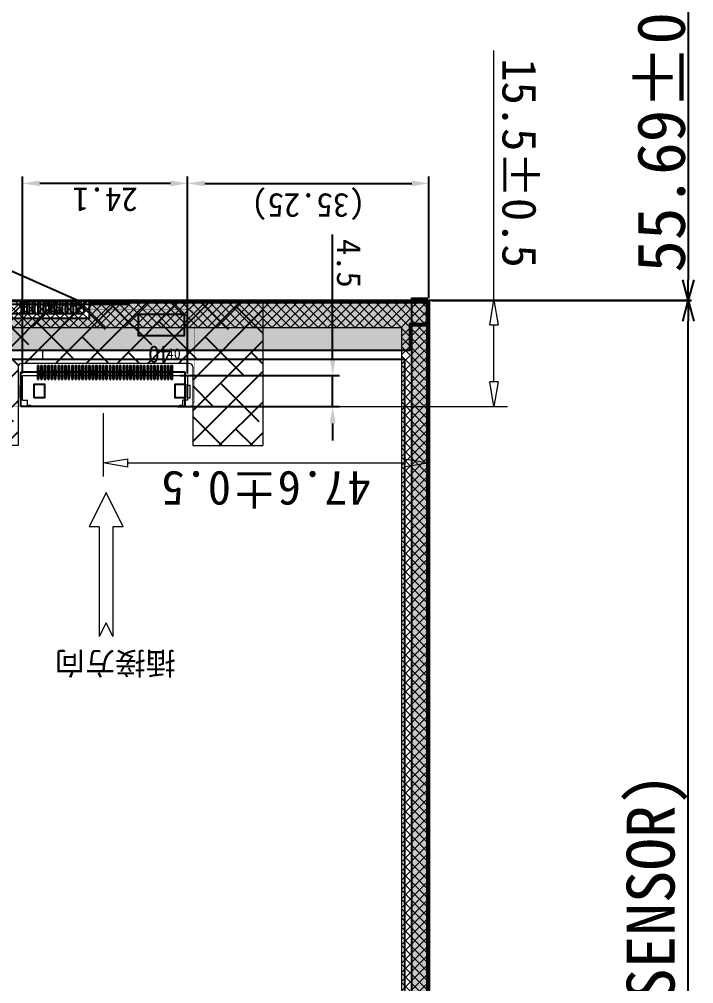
# Model space of a CAD drawing. Header units: millimetres. Extents: x 8997 to 11970, y 808 to 1592.
# Drawn here: x 11685.4 to 11783.9, y 1191.9 to 1332.9 of the extents above; entities that cross this region are included whole.
import ezdxf

# ---------------------------------------------------------------- set-up
doc = ezdxf.new("R2010")
doc.units = ezdxf.units.MM
for name, color, linetype in [('Bezel l', 22, 'Continuous'), ('D', 4, 'Continuous'), ('FPC', 40, 'Continuous'), ('GKO', 12, 'Continuous'), ('HOU', 7, 'Continuous'), ('lcm', 6, 'Continuous'), ('lens', 6, 'Continuous'), ('背胶', 2, 'Continuous')]:
    doc.layers.add(name, color=color, linetype=linetype)
for name, color, linetype, lineweight in [('Ref', 5, 'Continuous', 15), ('Tape', 5, 'Continuous', 15), ('标注', 3, 'Continuous', 13), ('標注', 3, 'Continuous', 5)]:
    doc.layers.add(name, color=color, linetype=linetype, lineweight=lineweight)
doc.styles.get("Standard").update_dxf_attribs({"font": 'simhei.ttf'})
doc.styles.add('宋体', font='')
doc.styles.get('宋体').set_extended_font_data('SimSun')
doc.dimstyles.new('ISO-25$0', dxfattribs={"dimtxt": 3.5, "dimasz": 2.5, "dimexe": 1, "dimexo": 0.3, "dimgap": 0.6, "dimtad": 1, "dimdsep": 46, "dimtxsty": 'Standard', "dimcen": 2.5, "dimadec": 0, "dimazin": 0, "dimtfac": 1, "dimtmove": 0, "dimatfit": 3, "dimfxl": 0, "dimarcsym": 0})
doc.dimstyles.new('STANDARD$0', dxfattribs={"dimtxt": 5.5, "dimasz": 3, "dimexe": 0.5, "dimexo": 0.5, "dimgap": 0.25, "dimtad": 1, "dimzin": 1, "dimdsep": 46, "dimlunit": 6, "dimtxsty": 'Standard', "dimblk": 'OPEN30', "dimcen": 0.5, "dimadec": 0, "dimazin": 0, "dimtm": 0.3, "dimtfac": 1, "dimtmove": 0, "dimatfit": 3, "dimfxl": 0, "dimtolj": 1, "dimtzin": 0, "dimarcsym": 0})
doc.dimstyles.new('標準2', dxfattribs={"dimscale": 2, "dimtxt": 2.5, "dimasz": 1.8, "dimexe": 1, "dimexo": 0.5, "dimgap": 0.5, "dimtad": 1, "dimzin": 9, "dimdsep": 46, "dimtxsty": '宋体', "dimblk": 'CLOSEDBLANK', "dimcen": 1.8, "dimclrd": 256, "dimclre": 256, "dimclrt": 3, "dimazin": 2, "dimtfac": 1, "dimtmove": 0, "dimatfit": 3, "dimldrblk": 'CLOSEDBLANK', "dimfxl": 0, "dimlwd": 5, "dimlwe": 5, "dimarcsym": 0})

# ---------------------------------------------------------------- blocks, each defined once
blk = doc.blocks.new('_Open30')
at = {"color": 0, "linetype": 'ByBlock', "lineweight": -2}
for p, q in [((-1, 0.268), (0, 0)), ((0, 0), (-1, -0.268)), ((0, 0), (-1, 0))]:
    blk.add_line(p, q, dxfattribs=at)
blk = doc.blocks.new('*D61')
at = {"layer": 'D', "color": 0, "lineweight": -2}
for p, q in [((11745.69, 1291.73), (11783.56, 1291.73)), ((11783.06, 1066.23), (11783.06, 1288.73)), ((11745.69, 1063.23), (11783.56, 1063.23))]:
    blk.add_line(p, q, dxfattribs=at)
at = {"layer": 'Defpoints', "color": 0, "lineweight": -2, "ltscale": 8.780934}
for p in [(11745.19, 1291.73), (11783.06, 1291.73), (11745.19, 1063.23)]:
    blk.add_point(p, dxfattribs=at)
at = {"layer": 'D', "color": 0, "lineweight": -2, "ltscale": 8.780934, "xscale": 3, "yscale": 3, "zscale": 3}
for p, rotation in [((11783.06, 1291.73), 90), ((11783.06, 1063.23), 270)]:
    blk.add_blockref('_Open30', p, dxfattribs=dict(at, rotation=rotation))
at = {"layer": 'D', "color": 0, "ltscale": 8.780934, "insert": (11778.51, 1177.48), "char_height": 7, "attachment_point": 5, "rotation": 90}
blk.add_mtext('\\A1;228.50%%P0.2(SENSOR)', dxfattribs=at)
blk = doc.blocks.new('*D68')
at = {"layer": 'D', "color": 0, "lineweight": -2}
for p, q in [((11679.89, 1347.47), (11783.56, 1347.47)), ((11783.06, 1344.47), (11783.06, 1294.78)), ((11699, 1291.78), (11783.56, 1291.78))]:
    blk.add_line(p, q, dxfattribs=at)
at = {"layer": 'Defpoints', "color": 0, "lineweight": -2, "ltscale": 8.780934}
for p in [(11679.39, 1347.47), (11698.5, 1291.78), (11783.06, 1291.78)]:
    blk.add_point(p, dxfattribs=at)
at = {"layer": 'D', "color": 0, "lineweight": -2, "ltscale": 8.780934, "xscale": 3, "yscale": 3, "zscale": 3}
for p, rotation in [((11783.06, 1347.47), 90), ((11783.06, 1291.78), 270)]:
    blk.add_blockref('_Open30', p, dxfattribs=dict(at, rotation=rotation))
at = {"layer": 'D', "color": 0, "ltscale": 8.780934, "insert": (11779.14, 1319.63), "char_height": 7, "attachment_point": 5, "rotation": 90}
blk.add_mtext('\\A1;55.69%%P0.5', dxfattribs=at)
blk = doc.blocks.new('_ClosedBlank')
at = {"color": 0, "linetype": 'ByBlock', "lineweight": -2}
for p, q in [((-1, 0.167), (0, 0)), ((-1, 0.167), (-1, -0.167)), ((0, 0), (-1, -0.167))]:
    blk.add_line(p, q, dxfattribs=at)
blk = doc.blocks.new('*D86')
at = {"layer": 'Defpoints', "color": 0, "lineweight": -2, "ltscale": 8.780934}
for p in [(12614.72, 1105.03), (12614.72, 1097.42), (12662.32, 1096.76)]:
    blk.add_point(p, dxfattribs=at)
at = {"layer": '標注', "linetype": 'Continuous', "lineweight": 5}
for p, q in [((12614.72, 1098.42), (12614.72, 1107.03)), ((12662.32, 1097.76), (12662.32, 1107.03)), ((12658.72, 1105.03), (12618.32, 1105.03))]:
    blk.add_line(p, q, dxfattribs=at)
at = {"layer": '標注', "lineweight": 5, "ltscale": 8.780934, "xscale": 3.6, "yscale": 3.6, "zscale": 3.6, "rotation": 180}
blk.add_blockref('_ClosedBlank', (12614.72, 1105.03), dxfattribs=at)
at = {"layer": '標注', "lineweight": 5, "ltscale": 8.780934, "xscale": 3.6, "yscale": 3.6, "zscale": 3.6}
blk.add_blockref('_ClosedBlank', (12662.32, 1105.03), dxfattribs=at)
at = {"layer": '標注', "color": 3, "ltscale": 8.780934, "insert": (12638.52, 1108.72), "char_height": 5, "attachment_point": 5, "style": '宋体'}
blk.add_mtext('47.6%%p0.5', dxfattribs=at)
blk = doc.blocks.new('www')
h = blk.add_hatch()
h.set_pattern_fill('ANSI38', color=256)
h.paths.add_polyline_path([(3705.03, 1350.54), (3705.03, 1339.04, -0.414214), (3704.53, 1338.54), (3680.03, 1338.54, -0.414214), (3679.53, 1339.04), (3679.53, 1350.54), (3669.28, 1350.54), (3669.28, 1329.54), (3754.28, 1329.54), (3754.28, 1350.54)])
at = {"layer": '标注', "color": 0}
for p, q in [((3669.28, 1329.54), (3669.28, 1350.54)), ((3679.53, 1350.54), (3669.28, 1350.54)), ((3679.53, 1339.04), (3679.53, 1350.54)), ((3705.03, 1339.04), (3705.03, 1350.54)), ((3705.03, 1350.54), (3754.28, 1350.54)), ((3754.28, 1329.54), (3754.28, 1350.54)), ((3680.03, 1338.54), (3704.53, 1338.54)), ((3669.28, 1329.54), (3754.28, 1329.54))]:
    blk.add_line(p, q, dxfattribs=at)
for centre, start, end in [((3704.53, 1339.04), 270, 270), ((3680.03, 1339.04), 180, 270), ((3704.53, 1339.04), 270, 0)]:
    blk.add_arc(centre, 0.5, start, end, dxfattribs=at)
blk = doc.blocks.new('*D87')
at = {"layer": 'Defpoints', "color": 0, "lineweight": -2, "ltscale": 8.780934}
for p in [(12649.97, 1092.26), (12614.72, 1081.26), (12614.72, 1064.17)]:
    blk.add_point(p, dxfattribs=at)
at = {"layer": '标注', "color": 0, "lineweight": -2}
for p, q in [((12649.97, 1091.96), (12649.97, 1063.17)), ((12614.72, 1080.96), (12614.72, 1063.17)), ((12647.47, 1064.17), (12617.22, 1064.17))]:
    blk.add_line(p, q, dxfattribs=at)
at = {"layer": '标注', "color": 0, "lineweight": -2, "ltscale": 8.780934}
for points in [[(12617.22, 1064.59), (12617.22, 1063.76), (12614.72, 1064.17)], [(12647.47, 1063.76), (12647.47, 1064.59), (12649.97, 1064.17)]]:
    blk.add_solid(points, dxfattribs=at)
at = {"layer": '标注', "color": 0, "ltscale": 8.780934, "insert": (12632.34, 1066.93), "char_height": 3.5, "attachment_point": 5}
blk.add_mtext('(35.25)', dxfattribs=at)
blk = doc.blocks.new('*D88')
at = {"layer": 'Defpoints', "color": 0, "lineweight": -2, "ltscale": 8.780934}
for p in [(12649.97, 1092.26), (12674.07, 1092.26), (12674.07, 1064.17)]:
    blk.add_point(p, dxfattribs=at)
at = {"layer": '标注', "color": 0, "lineweight": -2}
for p, q in [((12649.97, 1091.96), (12649.97, 1063.17)), ((12674.07, 1091.96), (12674.07, 1063.17)), ((12652.47, 1064.17), (12671.57, 1064.17))]:
    blk.add_line(p, q, dxfattribs=at)
at = {"layer": '标注', "color": 0, "lineweight": -2, "ltscale": 8.780934}
for points in [[(12652.47, 1064.59), (12652.47, 1063.76), (12649.97, 1064.17)], [(12671.57, 1063.76), (12671.57, 1064.59), (12674.07, 1064.17)]]:
    blk.add_solid(points, dxfattribs=at)
at = {"layer": '标注', "color": 0, "ltscale": 8.780934, "insert": (12662.02, 1066.52), "char_height": 3.5, "attachment_point": 5}
blk.add_mtext('24.1', dxfattribs=at)
blk = doc.blocks.new('*D89')
at = {"layer": 'Defpoints', "color": 0, "lineweight": -2, "ltscale": 8.780934}
for p in [(12651.72, 1096.76), (12628.78, 1092.26), (12651.37, 1092.26)]:
    blk.add_point(p, dxfattribs=at)
at = {"layer": '标注', "color": 0, "lineweight": -2}
for p, q in [((12628.78, 1099.26), (12628.78, 1101.76)), ((12651.42, 1096.76), (12627.78, 1096.76)), ((12628.78, 1096.76), (12628.78, 1092.26)), ((12651.07, 1092.26), (12627.78, 1092.26)), ((12628.78, 1089.76), (12628.78, 1071.65))]:
    blk.add_line(p, q, dxfattribs=at)
at = {"layer": '标注', "color": 0, "lineweight": -2, "ltscale": 8.780934}
for points in [[(12628.36, 1099.26), (12629.2, 1099.26), (12628.78, 1096.76)], [(12629.2, 1089.76), (12628.36, 1089.76), (12628.78, 1092.26)]]:
    blk.add_solid(points, dxfattribs=at)
at = {"layer": '标注', "color": 0, "ltscale": 8.780934, "insert": (12626.43, 1075.86), "char_height": 3.5, "attachment_point": 5, "rotation": 90}
blk.add_mtext('4.5', dxfattribs=at)
blk = doc.blocks.new('ROUND_1')
at = {"const_width": 0.0254}
blk.add_lwpolyline([(-0.0127, 0, 1), (0.0127, 0, 1)], format="xyb", close=True, dxfattribs=at)
blk = doc.blocks.new('DAFWEWE')
at = {"color": 7, "linetype": 'Continuous'}
for p, q in [((-1775.51, -35008.94), (-1774.81, -35008.94)), ((-1775.51, -35012.54), (-1775.51, -35008.94)), ((-1774.36, -35008.19), (-1774.81, -35008.19)), ((-1774.81, -35008.19), (-1774.81, -35008.94)), ((-1774.36, -35008.04), (-1752.56, -35008.04)), ((-1774.36, -35008.04), (-1774.36, -35008.19)), ((-1752.56, -35008.19), (-1752.56, -35008.04)), ((-1752.11, -35008.19), (-1752.56, -35008.19)), ((-1752.11, -35008.19), (-1752.11, -35008.94)), ((-1751.41, -35008.94), (-1752.11, -35008.94)), ((-1751.41, -35008.94), (-1751.41, -35012.54)), ((-1751.41, -35012.54), (-1775.51, -35012.54)), ((-1773.28, -35013.04), (-1773.28, -35012.54)), ((-1773.13, -35012.84), (-1773.28, -35012.84)), ((-1773.13, -35013.04), (-1773.28, -35013.04)), ((-1773.13, -35012.54), (-1773.13, -35013.04)), ((-1772.78, -35013.04), (-1772.78, -35012.54)), ((-1772.63, -35012.84), (-1772.78, -35012.84)), ((-1772.63, -35013.04), (-1772.78, -35013.04)), ((-1772.63, -35012.54), (-1772.63, -35013.04)), ((-1772.28, -35013.04), (-1772.28, -35012.54)), ((-1772.13, -35012.84), (-1772.28, -35012.84)), ((-1772.13, -35013.04), (-1772.28, -35013.04)), ((-1772.13, -35012.54), (-1772.13, -35013.04)), ((-1771.78, -35013.04), (-1771.78, -35012.54)), ((-1771.63, -35012.84), (-1771.78, -35012.84)), ((-1771.63, -35013.04), (-1771.78, -35013.04)), ((-1771.63, -35012.54), (-1771.63, -35013.04)), ((-1771.28, -35013.04), (-1771.28, -35012.54)), ((-1771.13, -35012.84), (-1771.28, -35012.84)), ((-1771.13, -35013.04), (-1771.28, -35013.04)), ((-1771.13, -35012.54), (-1771.13, -35013.04)), ((-1770.78, -35013.04), (-1770.78, -35012.54)), ((-1770.63, -35012.84), (-1770.78, -35012.84)), ((-1770.63, -35013.04), (-1770.78, -35013.04)), ((-1770.63, -35012.54), (-1770.63, -35013.04)), ((-1770.28, -35013.04), (-1770.28, -35012.54)), ((-1770.13, -35012.84), (-1770.28, -35012.84)), ((-1770.13, -35013.04), (-1770.28, -35013.04)), ((-1770.13, -35012.54), (-1770.13, -35013.04)), ((-1769.78, -35013.04), (-1769.78, -35012.54)), ((-1769.63, -35012.84), (-1769.78, -35012.84)), ((-1769.63, -35013.04), (-1769.78, -35013.04)), ((-1769.63, -35012.54), (-1769.63, -35013.04)), ((-1769.28, -35013.04), (-1769.28, -35012.54)), ((-1769.13, -35012.84), (-1769.28, -35012.84)), ((-1769.13, -35013.04), (-1769.28, -35013.04)), ((-1769.13, -35012.54), (-1769.13, -35013.04)), ((-1768.78, -35013.04), (-1768.78, -35012.54)), ((-1768.63, -35012.84), (-1768.78, -35012.84)), ((-1768.63, -35013.04), (-1768.78, -35013.04)), ((-1768.63, -35012.54), (-1768.63, -35013.04)), ((-1768.28, -35013.04), (-1768.28, -35012.54)), ((-1768.13, -35012.84), (-1768.28, -35012.84)), ((-1768.13, -35013.04), (-1768.28, -35013.04)), ((-1768.13, -35012.54), (-1768.13, -35013.04)), ((-1767.78, -35013.04), (-1767.78, -35012.54)), ((-1767.63, -35012.84), (-1767.78, -35012.84)), ((-1767.63, -35013.04), (-1767.78, -35013.04)), ((-1767.63, -35012.54), (-1767.63, -35013.04)), ((-1767.28, -35013.04), (-1767.28, -35012.54)), ((-1767.13, -35012.84), (-1767.28, -35012.84)), ((-1767.13, -35013.04), (-1767.28, -35013.04)), ((-1767.13, -35012.54), (-1767.13, -35013.04)), ((-1766.78, -35013.04), (-1766.78, -35012.54)), ((-1766.63, -35012.84), (-1766.78, -35012.84)), ((-1766.63, -35013.04), (-1766.78, -35013.04)), ((-1766.63, -35012.54), (-1766.63, -35013.04)), ((-1766.28, -35013.04), (-1766.28, -35012.54)), ((-1766.13, -35012.84), (-1766.28, -35012.84)), ((-1766.13, -35013.04), (-1766.28, -35013.04)), ((-1766.13, -35012.54), (-1766.13, -35013.04)), ((-1765.78, -35013.04), (-1765.78, -35012.54)), ((-1765.63, -35012.84), (-1765.78, -35012.84)), ((-1765.63, -35013.04), (-1765.78, -35013.04)), ((-1765.63, -35012.54), (-1765.63, -35013.04)), ((-1765.28, -35013.04), (-1765.28, -35012.54)), ((-1765.13, -35012.84), (-1765.28, -35012.84)), ((-1765.13, -35013.04), (-1765.28, -35013.04)), ((-1765.13, -35012.54), (-1765.13, -35013.04)), ((-1764.78, -35013.04), (-1764.78, -35012.54)), ((-1764.63, -35012.84), (-1764.78, -35012.84)), ((-1764.63, -35013.04), (-1764.78, -35013.04)), ((-1764.63, -35012.54), (-1764.63, -35013.04)), ((-1764.28, -35013.04), (-1764.28, -35012.54)), ((-1764.13, -35012.84), (-1764.28, -35012.84)), ((-1764.13, -35013.04), (-1764.28, -35013.04)), ((-1764.13, -35012.54), (-1764.13, -35013.04)), ((-1763.78, -35013.04), (-1763.78, -35012.54)), ((-1763.63, -35012.84), (-1763.78, -35012.84)), ((-1763.63, -35013.04), (-1763.78, -35013.04)), ((-1763.63, -35012.54), (-1763.63, -35013.04)), ((-1763.28, -35013.04), (-1763.28, -35012.54)), ((-1763.13, -35012.84), (-1763.28, -35012.84)), ((-1763.13, -35013.04), (-1763.28, -35013.04)), ((-1763.13, -35012.54), (-1763.13, -35013.04)), ((-1762.78, -35013.04), (-1762.78, -35012.54)), ((-1762.63, -35012.84), (-1762.78, -35012.84)), ((-1762.63, -35013.04), (-1762.78, -35013.04)), ((-1762.63, -35012.54), (-1762.63, -35013.04)), ((-1762.28, -35013.04), (-1762.28, -35012.54)), ((-1762.13, -35012.84), (-1762.28, -35012.84)), ((-1762.13, -35013.04), (-1762.28, -35013.04)), ((-1762.13, -35012.54), (-1762.13, -35013.04)), ((-1761.78, -35013.04), (-1761.78, -35012.54)), ((-1761.63, -35012.84), (-1761.78, -35012.84)), ((-1761.63, -35013.04), (-1761.78, -35013.04)), ((-1761.63, -35012.54), (-1761.63, -35013.04)), ((-1761.28, -35013.04), (-1761.28, -35012.54)), ((-1761.13, -35012.84), (-1761.28, -35012.84)), ((-1761.13, -35013.04), (-1761.28, -35013.04)), ((-1761.13, -35012.54), (-1761.13, -35013.04)), ((-1760.78, -35013.04), (-1760.78, -35012.54)), ((-1760.63, -35012.84), (-1760.78, -35012.84)), ((-1760.63, -35013.04), (-1760.78, -35013.04)), ((-1760.63, -35012.54), (-1760.63, -35013.04)), ((-1760.28, -35013.04), (-1760.28, -35012.54)), ((-1760.13, -35012.84), (-1760.28, -35012.84)), ((-1760.13, -35013.04), (-1760.28, -35013.04)), ((-1760.13, -35012.54), (-1760.13, -35013.04)), ((-1759.78, -35013.04), (-1759.78, -35012.54)), ((-1759.63, -35012.84), (-1759.78, -35012.84)), ((-1759.63, -35013.04), (-1759.78, -35013.04)), ((-1759.63, -35012.54), (-1759.63, -35013.04)), ((-1759.28, -35013.04), (-1759.28, -35012.54)), ((-1759.13, -35012.84), (-1759.28, -35012.84)), ((-1759.13, -35013.04), (-1759.28, -35013.04)), ((-1759.13, -35012.54), (-1759.13, -35013.04)), ((-1758.78, -35013.04), (-1758.78, -35012.54)), ((-1758.63, -35012.84), (-1758.78, -35012.84)), ((-1758.63, -35013.04), (-1758.78, -35013.04)), ((-1758.63, -35012.54), (-1758.63, -35013.04)), ((-1758.28, -35013.04), (-1758.28, -35012.54)), ((-1758.13, -35012.84), (-1758.28, -35012.84)), ((-1758.13, -35013.04), (-1758.28, -35013.04)), ((-1758.13, -35012.54), (-1758.13, -35013.04)), ((-1757.78, -35013.04), (-1757.78, -35012.54)), ((-1757.63, -35012.84), (-1757.78, -35012.84)), ((-1757.63, -35013.04), (-1757.78, -35013.04)), ((-1757.63, -35012.54), (-1757.63, -35013.04)), ((-1757.28, -35013.04), (-1757.28, -35012.54)), ((-1757.13, -35012.84), (-1757.28, -35012.84)), ((-1757.13, -35013.04), (-1757.28, -35013.04)), ((-1757.13, -35012.54), (-1757.13, -35013.04)), ((-1756.78, -35013.04), (-1756.78, -35012.54)), ((-1756.63, -35012.84), (-1756.78, -35012.84)), ((-1756.63, -35013.04), (-1756.78, -35013.04)), ((-1756.63, -35012.54), (-1756.63, -35013.04)), ((-1756.28, -35013.04), (-1756.28, -35012.54)), ((-1756.13, -35012.84), (-1756.28, -35012.84)), ((-1756.13, -35013.04), (-1756.28, -35013.04)), ((-1756.13, -35012.54), (-1756.13, -35013.04)), ((-1755.78, -35013.04), (-1755.78, -35012.54)), ((-1755.63, -35012.84), (-1755.78, -35012.84)), ((-1755.63, -35013.04), (-1755.78, -35013.04)), ((-1755.63, -35012.54), (-1755.63, -35013.04)), ((-1755.28, -35013.04), (-1755.28, -35012.54)), ((-1755.13, -35012.84), (-1755.28, -35012.84)), ((-1755.13, -35013.04), (-1755.28, -35013.04)), ((-1755.13, -35012.54), (-1755.13, -35013.04)), ((-1754.78, -35013.04), (-1754.78, -35012.54)), ((-1754.63, -35012.84), (-1754.78, -35012.84)), ((-1754.63, -35013.04), (-1754.78, -35013.04)), ((-1754.63, -35012.54), (-1754.63, -35013.04)), ((-1754.28, -35013.04), (-1754.28, -35012.54)), ((-1754.13, -35012.84), (-1754.28, -35012.84)), ((-1754.13, -35013.04), (-1754.28, -35013.04)), ((-1754.13, -35012.54), (-1754.13, -35013.04)), ((-1753.78, -35013.04), (-1753.78, -35012.54)), ((-1753.63, -35012.84), (-1753.78, -35012.84)), ((-1753.63, -35013.04), (-1753.78, -35013.04)), ((-1753.63, -35012.54), (-1753.63, -35013.04))]:
    blk.add_line(p, q, dxfattribs=at)
at = {"color": 4, "linetype": 'Continuous'}
for p, q in [((-1775.51, -35009.29), (-1775.9, -35009.29)), ((-1775.9, -35009.29), (-1775.9, -35011.09)), ((-1751, -35009.29), (-1751.41, -35009.29)), ((-1751, -35011.09), (-1751, -35009.29)), ((-1775.9, -35011.09), (-1775.51, -35011.09)), ((-1751.41, -35011.09), (-1751, -35011.09)), ((-1773.35, -35012.54), (-1773.35, -35013.34)), ((-1773.05, -35013.34), (-1773.05, -35012.54)), ((-1772.85, -35012.54), (-1772.85, -35013.34)), ((-1772.55, -35013.34), (-1772.55, -35012.54)), ((-1772.35, -35012.54), (-1772.35, -35013.34)), ((-1772.05, -35013.34), (-1772.05, -35012.54)), ((-1771.85, -35012.54), (-1771.85, -35013.34)), ((-1771.55, -35013.34), (-1771.55, -35012.54)), ((-1771.35, -35012.54), (-1771.35, -35013.34)), ((-1771.05, -35013.34), (-1771.05, -35012.54)), ((-1770.85, -35012.54), (-1770.85, -35013.34)), ((-1770.55, -35013.34), (-1770.55, -35012.54)), ((-1770.35, -35012.54), (-1770.35, -35013.34)), ((-1770.05, -35013.34), (-1770.05, -35012.54)), ((-1769.85, -35012.54), (-1769.85, -35013.34)), ((-1769.55, -35013.34), (-1769.55, -35012.54)), ((-1769.35, -35012.54), (-1769.35, -35013.34)), ((-1769.05, -35013.34), (-1769.05, -35012.54)), ((-1768.85, -35012.54), (-1768.85, -35013.34)), ((-1768.55, -35013.34), (-1768.55, -35012.54)), ((-1768.35, -35012.54), (-1768.35, -35013.34)), ((-1768.05, -35013.34), (-1768.05, -35012.54)), ((-1767.85, -35012.54), (-1767.85, -35013.34)), ((-1767.55, -35013.34), (-1767.55, -35012.54)), ((-1767.35, -35012.54), (-1767.35, -35013.34)), ((-1767.05, -35013.34), (-1767.05, -35012.54)), ((-1766.85, -35012.54), (-1766.85, -35013.34)), ((-1766.55, -35013.34), (-1766.55, -35012.54)), ((-1766.35, -35012.54), (-1766.35, -35013.34)), ((-1766.05, -35013.34), (-1766.05, -35012.54)), ((-1765.85, -35012.54), (-1765.85, -35013.34)), ((-1765.55, -35013.34), (-1765.55, -35012.54)), ((-1765.35, -35012.54), (-1765.35, -35013.34)), ((-1765.05, -35013.34), (-1765.05, -35012.54)), ((-1764.85, -35012.54), (-1764.85, -35013.34)), ((-1764.55, -35013.34), (-1764.55, -35012.54)), ((-1764.35, -35012.54), (-1764.35, -35013.34)), ((-1764.05, -35013.34), (-1764.05, -35012.54)), ((-1763.85, -35012.54), (-1763.85, -35013.34)), ((-1763.55, -35013.34), (-1763.55, -35012.54)), ((-1763.35, -35012.54), (-1763.35, -35013.34)), ((-1763.05, -35013.34), (-1763.05, -35012.54)), ((-1762.85, -35012.54), (-1762.85, -35013.34)), ((-1762.55, -35013.34), (-1762.55, -35012.54)), ((-1762.35, -35012.54), (-1762.35, -35013.34)), ((-1762.05, -35013.34), (-1762.05, -35012.54)), ((-1761.85, -35012.54), (-1761.85, -35013.34)), ((-1761.55, -35013.34), (-1761.55, -35012.54)), ((-1761.35, -35012.54), (-1761.35, -35013.34)), ((-1761.05, -35013.34), (-1761.05, -35012.54)), ((-1760.85, -35012.54), (-1760.85, -35013.34)), ((-1760.55, -35013.34), (-1760.55, -35012.54)), ((-1760.35, -35012.54), (-1760.35, -35013.34)), ((-1760.05, -35013.34), (-1760.05, -35012.54)), ((-1759.85, -35012.54), (-1759.85, -35013.34)), ((-1759.55, -35013.34), (-1759.55, -35012.54)), ((-1759.35, -35012.54), (-1759.35, -35013.34)), ((-1759.05, -35013.34), (-1759.05, -35012.54)), ((-1758.85, -35012.54), (-1758.85, -35013.34)), ((-1758.55, -35013.34), (-1758.55, -35012.54)), ((-1758.35, -35012.54), (-1758.35, -35013.34)), ((-1758.05, -35013.34), (-1758.05, -35012.54)), ((-1757.85, -35012.54), (-1757.85, -35013.34)), ((-1757.55, -35013.34), (-1757.55, -35012.54)), ((-1757.35, -35012.54), (-1757.35, -35013.34)), ((-1757.05, -35013.34), (-1757.05, -35012.54)), ((-1756.85, -35012.54), (-1756.85, -35013.34)), ((-1756.55, -35013.34), (-1756.55, -35012.54)), ((-1756.35, -35012.54), (-1756.35, -35013.34)), ((-1756.05, -35013.34), (-1756.05, -35012.54)), ((-1755.85, -35012.54), (-1755.85, -35013.34)), ((-1755.55, -35013.34), (-1755.55, -35012.54)), ((-1755.35, -35012.54), (-1755.35, -35013.34)), ((-1755.05, -35013.34), (-1755.05, -35012.54)), ((-1754.85, -35012.54), (-1754.85, -35013.34)), ((-1754.55, -35013.34), (-1754.55, -35012.54)), ((-1754.35, -35012.54), (-1754.35, -35013.34)), ((-1754.05, -35013.34), (-1754.05, -35012.54)), ((-1753.85, -35012.54), (-1753.85, -35013.34)), ((-1753.55, -35013.34), (-1753.55, -35012.54)), ((-1773.35, -35013.34), (-1773.05, -35013.34)), ((-1772.85, -35013.34), (-1772.55, -35013.34)), ((-1772.35, -35013.34), (-1772.05, -35013.34)), ((-1771.85, -35013.34), (-1771.55, -35013.34)), ((-1771.35, -35013.34), (-1771.05, -35013.34)), ((-1770.85, -35013.34), (-1770.55, -35013.34)), ((-1770.35, -35013.34), (-1770.05, -35013.34)), ((-1769.85, -35013.34), (-1769.55, -35013.34)), ((-1769.35, -35013.34), (-1769.05, -35013.34)), ((-1768.85, -35013.34), (-1768.55, -35013.34)), ((-1768.35, -35013.34), (-1768.05, -35013.34)), ((-1767.85, -35013.34), (-1767.55, -35013.34)), ((-1767.35, -35013.34), (-1767.05, -35013.34)), ((-1766.85, -35013.34), (-1766.55, -35013.34)), ((-1766.35, -35013.34), (-1766.05, -35013.34)), ((-1765.85, -35013.34), (-1765.55, -35013.34)), ((-1765.35, -35013.34), (-1765.05, -35013.34)), ((-1764.85, -35013.34), (-1764.55, -35013.34)), ((-1764.35, -35013.34), (-1764.05, -35013.34)), ((-1763.85, -35013.34), (-1763.55, -35013.34)), ((-1763.35, -35013.34), (-1763.05, -35013.34)), ((-1762.85, -35013.34), (-1762.55, -35013.34)), ((-1762.35, -35013.34), (-1762.05, -35013.34)), ((-1761.85, -35013.34), (-1761.55, -35013.34)), ((-1761.35, -35013.34), (-1761.05, -35013.34)), ((-1760.85, -35013.34), (-1760.55, -35013.34)), ((-1760.35, -35013.34), (-1760.05, -35013.34)), ((-1759.85, -35013.34), (-1759.55, -35013.34)), ((-1759.35, -35013.34), (-1759.05, -35013.34)), ((-1758.85, -35013.34), (-1758.55, -35013.34)), ((-1758.35, -35013.34), (-1758.05, -35013.34)), ((-1757.85, -35013.34), (-1757.55, -35013.34)), ((-1757.35, -35013.34), (-1757.05, -35013.34)), ((-1756.85, -35013.34), (-1756.55, -35013.34)), ((-1756.35, -35013.34), (-1756.05, -35013.34)), ((-1755.85, -35013.34), (-1755.55, -35013.34)), ((-1755.35, -35013.34), (-1755.05, -35013.34)), ((-1754.85, -35013.34), (-1754.55, -35013.34)), ((-1754.35, -35013.34), (-1754.05, -35013.34)), ((-1753.85, -35013.34), (-1753.55, -35013.34))]:
    blk.add_line(p, q, dxfattribs=at)
at = {"layer": 'FPC', "color": 242, "linetype": 'ByBlock'}
blk.add_lwpolyline([(-1753.08, -35009.27), (-1753.08, -35011.27), (-1754.58, -35011.27), (-1754.58, -35009.27)], close=True, dxfattribs=at)
at = {"layer": 'HOU', "color": 0}
for p, q in [((-1775.16, -35008.04), (-1775.16, -35013.04)), ((-1775.16, -35008.04), (-1751.16, -35008.04)), ((-1775.16, -35008.54), (-1775.16, -35013.04)), ((-1751.16, -35008.04), (-1751.16, -35013.04)), ((-1751.16, -35008.54), (-1751.16, -35013.04)), ((-1775.16, -35013.04), (-1751.16, -35013.04)), ((-1775.16, -35013.04), (-1751.16, -35013.04))]:
    blk.add_line(p, q, dxfattribs=at)
blk = doc.blocks.new('*D90')
at = {"layer": 'Defpoints', "color": 0, "lineweight": -2, "ltscale": 8.780934}
for p in [(12650.32, 1096.76), (12605.22, 1081.26), (12614.72, 1081.26)]:
    blk.add_point(p, dxfattribs=at)
at = {"layer": '標注', "linetype": 'Continuous', "lineweight": 5}
for p, q in [((12649.32, 1096.76), (12603.22, 1096.76)), ((12605.22, 1093.16), (12605.22, 1084.86)), ((12613.72, 1081.26), (12603.22, 1081.26)), ((12605.22, 1081.26), (12605.22, 1044.74))]:
    blk.add_line(p, q, dxfattribs=at)
at = {"layer": '標注', "lineweight": 5, "ltscale": 8.780934, "xscale": 3.6, "yscale": 3.6, "zscale": 3.6}
for p, rotation in [((12605.22, 1096.76), 90), ((12605.22, 1081.26), 270)]:
    blk.add_blockref('_ClosedBlank', p, dxfattribs=dict(at, rotation=rotation))
at = {"layer": '標注', "color": 3, "ltscale": 8.780934, "insert": (12601.52, 1061.2), "char_height": 5, "attachment_point": 5, "rotation": 90, "style": '宋体'}
blk.add_mtext('15.5%%p0.5', dxfattribs=at)
blk = doc.blocks.new('lcm13')
h = blk.add_hatch(color=40)
h.dxf.hatch_style = 1
h.paths.add_polyline_path([(12650.488, 1083.309), (12650.488, 1086.436), (12657.151, 1086.436), (12657.151, 1083.309)])
at = {"layer": 'Tape', "lineweight": 0}
h = blk.add_hatch(dxfattribs=at)
h.set_pattern_fill('ANSI37', color=4, scale=0.3, style=0)
h.set_pattern_definition([(45, (2099.6941, 13502.7121), (-0.67351921, 0.67351921), []), (135, (2099.6941, 13502.7121), (-0.67351921, -0.67351921), [])])
h.paths.add_polyline_path([(12614.72, 1309.858), (12614.72, 1081.258), (12757.72, 1081.258), (12757.72, 1309.858)])
h.paths.add_polyline_path([(12618.72, 1305.858), (12618.72, 1085.258), (12753.72, 1085.258), (12753.72, 1305.858)], flags=16)
blk.add_lwpolyline([(12657.151, 1083.309), (12650.488, 1083.309), (12650.488, 1086.436), (12657.151, 1086.436)], close=True)
at = {"layer": 'Bezel l', "color": 151}
for p, q in [((12614.77, 1081.808), (12614.77, 1309.308)), ((12615.27, 1081.308), (12657.616, 1081.308)), ((12657.716, 1081.335), (12658.663, 1081.832)), ((12658.763, 1081.858), (12667.57, 1081.858)), ((12667.57, 1081.858), (12706.82, 1081.858))]:
    blk.add_line(p, q, dxfattribs=at)
for centre, radius, start, end in [((12615.27, 1081.808), 0.5, 180, 270), ((12657.616, 1081.508), 0.2, 270, 300), ((12658.763, 1081.658), 0.2, 90, 120)]:
    blk.add_arc(centre, radius, start, end, dxfattribs=at)
at = {"layer": 'FPC', "color": 242, "linetype": 'ByBlock'}
for p, q in [((12652.198, 1092.785), (12652.198, 1090.785)), ((12652.398, 1092.785), (12652.198, 1092.785)), ((12652.398, 1090.785), (12652.398, 1092.785)), ((12652.698, 1092.785), (12652.698, 1090.785)), ((12652.898, 1092.785), (12652.698, 1092.785)), ((12652.898, 1090.785), (12652.898, 1092.785)), ((12653.198, 1092.785), (12653.198, 1090.785)), ((12653.398, 1092.785), (12653.198, 1092.785)), ((12653.398, 1090.785), (12653.398, 1092.785)), ((12653.698, 1092.785), (12653.698, 1090.785)), ((12653.898, 1092.785), (12653.698, 1092.785)), ((12653.898, 1090.785), (12653.898, 1092.785)), ((12654.198, 1092.785), (12654.198, 1090.785)), ((12654.398, 1092.785), (12654.198, 1092.785)), ((12654.398, 1090.785), (12654.398, 1092.785)), ((12654.698, 1092.785), (12654.698, 1090.785)), ((12654.898, 1092.785), (12654.698, 1092.785)), ((12654.898, 1090.785), (12654.898, 1092.785)), ((12655.198, 1092.785), (12655.198, 1090.785)), ((12655.398, 1092.785), (12655.198, 1092.785)), ((12655.398, 1090.785), (12655.398, 1092.785)), ((12655.698, 1092.785), (12655.698, 1090.785)), ((12655.898, 1092.785), (12655.698, 1092.785)), ((12655.898, 1090.785), (12655.898, 1092.785)), ((12656.198, 1092.785), (12656.198, 1090.785)), ((12656.398, 1092.785), (12656.198, 1092.785)), ((12656.398, 1090.785), (12656.398, 1092.785)), ((12656.698, 1092.785), (12656.698, 1090.785)), ((12656.898, 1092.785), (12656.698, 1092.785)), ((12656.898, 1090.785), (12656.898, 1092.785)), ((12657.198, 1092.785), (12657.198, 1090.785)), ((12657.398, 1092.785), (12657.198, 1092.785)), ((12657.398, 1090.785), (12657.398, 1092.785)), ((12657.698, 1092.785), (12657.698, 1090.785)), ((12657.898, 1092.785), (12657.698, 1092.785)), ((12657.898, 1090.785), (12657.898, 1092.785)), ((12658.198, 1092.785), (12658.198, 1090.785)), ((12658.398, 1092.785), (12658.198, 1092.785)), ((12658.398, 1090.785), (12658.398, 1092.785)), ((12658.698, 1092.785), (12658.698, 1090.785)), ((12658.898, 1092.785), (12658.698, 1092.785)), ((12658.898, 1090.785), (12658.898, 1092.785)), ((12659.198, 1092.785), (12659.198, 1090.785)), ((12659.398, 1092.785), (12659.198, 1092.785)), ((12659.398, 1090.785), (12659.398, 1092.785)), ((12659.698, 1092.785), (12659.698, 1090.785)), ((12659.898, 1092.785), (12659.698, 1092.785)), ((12659.898, 1090.785), (12659.898, 1092.785)), ((12660.198, 1092.785), (12660.198, 1090.785)), ((12660.398, 1092.785), (12660.198, 1092.785)), ((12660.398, 1090.785), (12660.398, 1092.785)), ((12660.698, 1092.785), (12660.698, 1090.785)), ((12660.898, 1092.785), (12660.698, 1092.785)), ((12660.898, 1090.785), (12660.898, 1092.785)), ((12661.198, 1092.785), (12661.198, 1090.785)), ((12661.398, 1092.785), (12661.198, 1092.785)), ((12661.398, 1090.785), (12661.398, 1092.785)), ((12661.698, 1092.785), (12661.698, 1090.785)), ((12661.898, 1092.785), (12661.698, 1092.785)), ((12661.898, 1090.785), (12661.898, 1092.785)), ((12662.198, 1092.785), (12662.198, 1090.785)), ((12662.398, 1092.785), (12662.198, 1092.785)), ((12662.398, 1090.785), (12662.398, 1092.785)), ((12662.698, 1092.785), (12662.698, 1090.785)), ((12662.898, 1092.785), (12662.698, 1092.785)), ((12662.898, 1090.785), (12662.898, 1092.785)), ((12663.198, 1092.785), (12663.198, 1090.785)), ((12663.398, 1092.785), (12663.198, 1092.785)), ((12663.398, 1090.785), (12663.398, 1092.785)), ((12663.698, 1092.785), (12663.698, 1090.785)), ((12663.898, 1092.785), (12663.698, 1092.785)), ((12663.898, 1090.785), (12663.898, 1092.785)), ((12664.198, 1092.785), (12664.198, 1090.785)), ((12664.398, 1092.785), (12664.198, 1092.785)), ((12664.398, 1090.785), (12664.398, 1092.785)), ((12664.698, 1092.785), (12664.698, 1090.785)), ((12664.898, 1092.785), (12664.698, 1092.785)), ((12664.898, 1090.785), (12664.898, 1092.785)), ((12665.198, 1092.785), (12665.198, 1090.785)), ((12665.398, 1092.785), (12665.198, 1092.785)), ((12665.398, 1090.785), (12665.398, 1092.785)), ((12665.698, 1092.785), (12665.698, 1090.785)), ((12665.898, 1092.785), (12665.698, 1092.785)), ((12665.898, 1090.785), (12665.898, 1092.785)), ((12666.198, 1092.785), (12666.198, 1090.785)), ((12666.398, 1092.785), (12666.198, 1092.785)), ((12666.398, 1090.785), (12666.398, 1092.785)), ((12666.698, 1092.785), (12666.698, 1090.785)), ((12666.898, 1092.785), (12666.698, 1092.785)), ((12666.898, 1090.785), (12666.898, 1092.785)), ((12667.198, 1092.785), (12667.198, 1090.785)), ((12667.398, 1092.785), (12667.198, 1092.785)), ((12667.398, 1090.785), (12667.398, 1092.785)), ((12667.698, 1092.785), (12667.698, 1090.785)), ((12667.898, 1092.785), (12667.698, 1092.785)), ((12667.898, 1090.785), (12667.898, 1092.785)), ((12668.198, 1092.785), (12668.198, 1090.785)), ((12668.398, 1092.785), (12668.198, 1092.785)), ((12668.398, 1090.785), (12668.398, 1092.785)), ((12668.698, 1092.785), (12668.698, 1090.785)), ((12668.898, 1092.785), (12668.698, 1092.785)), ((12668.898, 1090.785), (12668.898, 1092.785)), ((12669.198, 1092.785), (12669.198, 1090.785)), ((12669.398, 1092.785), (12669.198, 1092.785)), ((12669.398, 1090.785), (12669.398, 1092.785)), ((12669.698, 1092.785), (12669.698, 1090.785)), ((12669.898, 1092.785), (12669.698, 1092.785)), ((12669.898, 1090.785), (12669.898, 1092.785)), ((12670.198, 1092.785), (12670.198, 1090.785)), ((12670.398, 1092.785), (12670.198, 1092.785)), ((12670.398, 1090.785), (12670.398, 1092.785)), ((12670.698, 1092.785), (12670.698, 1090.785)), ((12670.898, 1092.785), (12670.698, 1092.785)), ((12670.898, 1090.785), (12670.898, 1092.785)), ((12671.198, 1092.785), (12671.198, 1090.785)), ((12671.398, 1092.785), (12671.198, 1092.785)), ((12671.398, 1090.785), (12671.398, 1092.785)), ((12671.698, 1092.785), (12671.698, 1090.785)), ((12671.898, 1092.785), (12671.698, 1092.785)), ((12671.898, 1090.785), (12671.898, 1092.785)), ((12652.398, 1090.785), (12652.198, 1090.785)), ((12652.898, 1090.785), (12652.698, 1090.785)), ((12653.398, 1090.785), (12653.198, 1090.785)), ((12653.898, 1090.785), (12653.698, 1090.785)), ((12654.398, 1090.785), (12654.198, 1090.785)), ((12654.898, 1090.785), (12654.698, 1090.785)), ((12655.398, 1090.785), (12655.198, 1090.785)), ((12655.898, 1090.785), (12655.698, 1090.785)), ((12656.398, 1090.785), (12656.198, 1090.785)), ((12656.898, 1090.785), (12656.698, 1090.785)), ((12657.398, 1090.785), (12657.198, 1090.785)), ((12657.898, 1090.785), (12657.698, 1090.785)), ((12658.398, 1090.785), (12658.198, 1090.785)), ((12658.898, 1090.785), (12658.698, 1090.785)), ((12659.398, 1090.785), (12659.198, 1090.785)), ((12659.898, 1090.785), (12659.698, 1090.785)), ((12660.398, 1090.785), (12660.198, 1090.785)), ((12660.898, 1090.785), (12660.698, 1090.785)), ((12661.398, 1090.785), (12661.198, 1090.785)), ((12661.898, 1090.785), (12661.698, 1090.785)), ((12662.398, 1090.785), (12662.198, 1090.785)), ((12662.898, 1090.785), (12662.698, 1090.785)), ((12663.398, 1090.785), (12663.198, 1090.785)), ((12663.898, 1090.785), (12663.698, 1090.785)), ((12664.398, 1090.785), (12664.198, 1090.785)), ((12664.898, 1090.785), (12664.698, 1090.785)), ((12665.398, 1090.785), (12665.198, 1090.785)), ((12665.898, 1090.785), (12665.698, 1090.785)), ((12666.398, 1090.785), (12666.198, 1090.785)), ((12666.898, 1090.785), (12666.698, 1090.785)), ((12667.398, 1090.785), (12667.198, 1090.785)), ((12667.898, 1090.785), (12667.698, 1090.785)), ((12668.398, 1090.785), (12668.198, 1090.785)), ((12668.898, 1090.785), (12668.698, 1090.785)), ((12669.398, 1090.785), (12669.198, 1090.785)), ((12669.898, 1090.785), (12669.698, 1090.785)), ((12670.398, 1090.785), (12670.198, 1090.785)), ((12670.898, 1090.785), (12670.698, 1090.785)), ((12671.398, 1090.785), (12671.198, 1090.785)), ((12671.898, 1090.785), (12671.698, 1090.785))]:
    blk.add_line(p, q, dxfattribs=at)
blk.add_lwpolyline([(12650.298, 1093.535), (12650.298, 1095.535), (12651.798, 1095.535), (12651.798, 1093.535)], close=True, dxfattribs=at)
at = {"layer": 'GKO', "color": 242, "const_width": 0.0508}
for points in [[(12648.892, 1095.734, -0.4142136), (12649.892, 1096.734)], [(12649.898, 1096.733, 0.4142136), (12648.898, 1095.733)], [(12649.892, 1082.606, -0.4142136), (12648.892, 1083.606)], [(12648.898, 1083.605, 0.4142136), (12649.898, 1082.605)], [(12670.343, 1081.605, 0.4142136), (12669.343, 1082.605)]]:
    blk.add_lwpolyline(points, format="xyb", dxfattribs=at)
for points in [[(12649.898, 1096.733), (12701.094, 1096.733)], [(12648.898, 1083.605), (12648.892, 1095.734)], [(12648.892, 1083.606), (12648.892, 1094.734)], [(12669.337, 1082.606), (12649.892, 1082.606)], [(12669.343, 1082.605), (12649.898, 1082.605)], [(12670.343, 1081.258), (12670.343, 1081.605)]]:
    blk.add_lwpolyline(points, dxfattribs=at)
at = {"layer": 'Ref'}
for points in [[(12614.72, 1309.858), (12757.72, 1309.858), (12757.72, 1081.258), (12614.72, 1081.258)], [(12618.72, 1305.858), (12753.72, 1305.858), (12753.72, 1085.258), (12618.72, 1085.258)]]:
    blk.add_lwpolyline(points, close=True, dxfattribs=at)
at = {"layer": '標注'}
for p, q in [((12660.87, 1114.363), (12660.87, 1130.416)), ((12660.87, 1130.416), (12661.87, 1128.416)), ((12661.87, 1128.416), (12662.87, 1130.416)), ((12662.87, 1114.363), (12662.87, 1130.416)), ((12659.37, 1114.363), (12660.87, 1114.363)), ((12659.37, 1114.363), (12661.87, 1109.363)), ((12661.87, 1109.363), (12664.37, 1114.363)), ((12662.87, 1114.363), (12664.37, 1114.363))]:
    blk.add_line(p, q, dxfattribs=at)
blk.add_blockref('www', (8969.697, -248.034))
at = {"layer": 'GKO', "color": 242, "xscale": -1, "rotation": 89.99999999999993}
blk.add_blockref('ROUND_1', (12649.892, 1082.606), dxfattribs=at)
blk.add_blockref('ROUND_1', (12649.892, 1082.606), dxfattribs=at)
at = {"layer": 'GKO', "color": 242, "rotation": 90}
blk.add_blockref('ROUND_1', (12649.898, 1082.605), dxfattribs=at)
blk.add_blockref('ROUND_1', (12649.898, 1082.605), dxfattribs=at)
at = {"layer": '标注', "color": 3}
blk.add_blockref('DAFWEWE', (14425.475, 36104.8), dxfattribs=at)
at = {"layer": 'FPC', "color": 242, "char_height": 1.5, "width": 1.5, "attachment_point": 1, "rotation": 180, "style": '宋体'}
for s, insert in [('40', (12653.008, 1088.289)), ('1', (12671.698, 1088.38))]:
    blk.add_mtext(s, dxfattribs=dict(at, insert=insert))
at = {"layer": '标注', "color": 0, "insert": (12652.337, 1090.432), "char_height": 2.5, "width": 0.86057, "attachment_point": 1}
blk.add_mtext('40', dxfattribs=at)
at = {"layer": '標注', "color": 3, "insert": (12660.536, 1134.118), "char_height": 3.25, "attachment_point": 5, "style": '宋体'}
blk.add_mtext('插接方向', dxfattribs=at)
at = {"layer": '标注'}
dim = blk.add_linear_dim(base=(12628.781, 1092.258), p1=(12651.72, 1096.758), p2=(12651.37, 1092.258), angle=90, dimstyle='ISO-25$0', dxfattribs=at)
dim.commit()
dim.dimension.update_dxf_attribs({"geometry": '*D89', "text_midpoint": (12628.781, 1075.86), "dimtype": 128})
dim = blk.add_linear_dim(base=(12614.72, 1064.173), p1=(12649.968, 1092.258), p2=(12614.72, 1081.258), text='(<>)', dimstyle='ISO-25$0', dxfattribs=at)
dim.commit()
dim.dimension.update_dxf_attribs({"geometry": '*D87', "text_midpoint": (12632.344, 1066.926)})
dim = blk.add_linear_dim(base=(12674.068, 1064.173), p1=(12649.968, 1092.258), p2=(12674.068, 1092.258), dimstyle='ISO-25$0', dxfattribs=at)
dim.commit()
dim.dimension.update_dxf_attribs({"geometry": '*D88', "text_midpoint": (12662.018, 1066.523)})
at = {"layer": '標注'}
dim = blk.add_linear_dim(base=(12614.72, 1105.029), p1=(12662.318, 1096.758), p2=(12614.72, 1097.422), dimstyle='標準2', override={"dimgap": 0.5, "dimtol": 1, "dimlim": 0, "dimtp": 0.5, "dimtm": 0.5}, dxfattribs=at)
dim.commit()
dim.dimension.update_dxf_attribs({"geometry": '*D86', "text_midpoint": (12638.519, 1108.724)})
dim = blk.add_linear_dim(base=(12605.219, 1081.258), p1=(12650.318, 1096.758), p2=(12614.72, 1081.258), angle=90, dimstyle='標準2', override={"dimtol": 1, "dimtp": 0.5, "dimtm": 0.5}, dxfattribs=at)
dim.commit()
dim.dimension.update_dxf_attribs({"geometry": '*D90', "text_midpoint": (12601.523, 1061.197)})

msp = doc.modelspace()

# ---------------------------------------------------------------- hatches: boundary and pattern name
at = {"layer": '背胶'}
h = msp.add_hatch(dxfattribs=at)
h.set_pattern_fill('ANGLE', color=256, scale=0.5)
h.set_pattern_definition([(0, (3469.8527, 0), (0, 3.4925), [2.54, -0.9525]), (90, (3469.8527, 0), (-3.4925, 2e-16), [2.54, -0.9525])])
h.paths.add_polyline_path([(11744.887, 1288.394), (11744.887, 1291.432), (11695.547, 1291.432), (11695.547, 1289.132), (11651.826, 1289.132), (11651.826, 1291.432), (11602.487, 1291.432), (11602.487, 1065.532), (11604.687, 1065.532), (11604.687, 1284.472), (11742.387, 1284.472), (11742.387, 1288.394)])
h.paths.add_polyline_path([(11744.887, 1288.094), (11744.887, 1063.432), (11602.487, 1063.432), (11602.487, 1065.232), (11742.687, 1065.232), (11742.687, 1288.094)])

# ---------------------------------------------------------------- linework, layer by layer
at = {"color": 7, "linetype": 'Continuous'}
msp.add_lwpolyline([(11602.187, 1291.732), (11745.187, 1291.732), (11745.187, 1063.232), (11602.187, 1063.232)], close=True, dxfattribs=at)
at = {"layer": 'FPC'}
msp.add_lwpolyline([(11681.911, 1289.832), (11694.347, 1289.832, 0.4142136), (11694.847, 1290.332), (11694.847, 1291.432, 0.4142136), (11694.547, 1291.732), (11693.953, 1291.732, -0.1049534), (11693.75, 1291.775), (11680.874, 1297.499, -0.2963758)], format="xyb", dxfattribs=at)
at = {"layer": 'FPC', "linetype": 'Continuous'}
for points in [[(11685.647, 1290.032), (11686.047, 1290.032), (11686.047, 1291.532), (11685.647, 1291.532)], [(11686.447, 1290.032), (11686.847, 1290.032), (11686.847, 1291.532), (11686.447, 1291.532)], [(11687.247, 1290.032), (11687.647, 1290.032), (11687.647, 1291.532), (11687.247, 1291.532)], [(11688.047, 1290.032), (11688.447, 1290.032), (11688.447, 1291.532), (11688.047, 1291.532)], [(11688.847, 1290.032), (11689.247, 1290.032), (11689.247, 1291.532), (11688.847, 1291.532)], [(11689.647, 1290.032), (11690.047, 1290.032), (11690.047, 1291.532), (11689.647, 1291.532)], [(11690.447, 1290.032), (11690.847, 1290.032), (11690.847, 1291.532), (11690.447, 1291.532)], [(11691.247, 1290.032), (11691.647, 1290.032), (11691.647, 1291.532), (11691.247, 1291.532)], [(11692.047, 1290.032), (11692.447, 1290.032), (11692.447, 1291.532), (11692.047, 1291.532)], [(11692.847, 1290.032), (11693.247, 1290.032), (11693.247, 1291.532), (11692.847, 1291.532)], [(11694.047, 1291.532), (11693.647, 1291.532), (11693.647, 1290.032), (11694.047, 1290.032), (11694.047, 1290.662), (11694.547, 1290.662), (11694.547, 1290.962), (11694.047, 1290.962)]]:
    msp.add_lwpolyline(points, close=True, dxfattribs=at)
at = {"layer": 'lens', "linetype": 'Continuous'}
msp.add_lwpolyline([(11602.337, 1291.782), (11745.037, 1291.782, -0.4142136), (11745.237, 1291.582), (11745.237, 1063.382, -0.4142136), (11745.037, 1063.182), (11602.337, 1063.182, -0.4142136), (11602.137, 1063.382), (11602.137, 1291.582, -0.4142136)], format="xyb", close=True, dxfattribs=at)
msp.add_lwpolyline([(11605.687, 1065.802), (11741.687, 1065.802), (11741.687, 1283.142), (11605.687, 1283.142)], close=True, dxfattribs=at)
at = {"layer": '背胶'}
msp.add_line((11744.887, 1288.394), (11744.887, 1291.432), dxfattribs=at)
for points in [[(11744.887, 1288.394), (11744.887, 1291.432), (11695.547, 1291.432), (11695.547, 1289.132), (11651.826, 1289.132), (11651.826, 1291.432), (11602.487, 1291.432), (11602.487, 1065.532), (11604.687, 1065.532), (11604.687, 1284.472), (11742.387, 1284.472), (11742.387, 1288.394)], [(11744.887, 1288.094), (11744.887, 1063.432), (11602.487, 1063.432), (11602.487, 1065.232), (11742.687, 1065.232), (11742.687, 1288.094)]]:
    msp.add_lwpolyline(points, close=True, dxfattribs=at)
at = {"layer": '背胶', "color": 1}
msp.add_lwpolyline([(11742.687, 1288.094), (11742.687, 1292.094), (11744.887, 1292.094), (11744.887, 1288.094)], dxfattribs=at)

# ---------------------------------------------------------------- block references
at = {"layer": 'lcm', "color": 3, "lineweight": -2, "ltscale": 8.780934, "rotation": 180}
msp.add_blockref('lcm13', (24359.907, 2373.04), dxfattribs=at)

# ---------------------------------------------------------------- dimensions: what is measured, and where the dimension line sits
at = {"layer": 'D'}
for base, p1, p2, text, override, picture, middle in [((11783.062, 1291.782), (11679.387, 1347.47), (11698.496, 1291.782), '<>%%P0.5', {"dimtxt": 7, "dimtxsty": 'Standard'}, '*D68', (11779.135, 1319.626)), ((11783.062, 1291.732), (11745.187, 1063.232), (11745.187, 1291.732), '<>%%P0.2(SENSOR)', {"dimtxt": 7}, '*D61', (11778.506, 1177.482))]:
    dim = msp.add_linear_dim(base=base, p1=p1, p2=p2, angle=90, text=text, dimstyle='STANDARD$0', override=override, dxfattribs=at)
    dim.commit()
    dim.dimension.update_dxf_attribs({"geometry": picture, "text_midpoint": middle})

doc.saveas('drawing.dxf')
